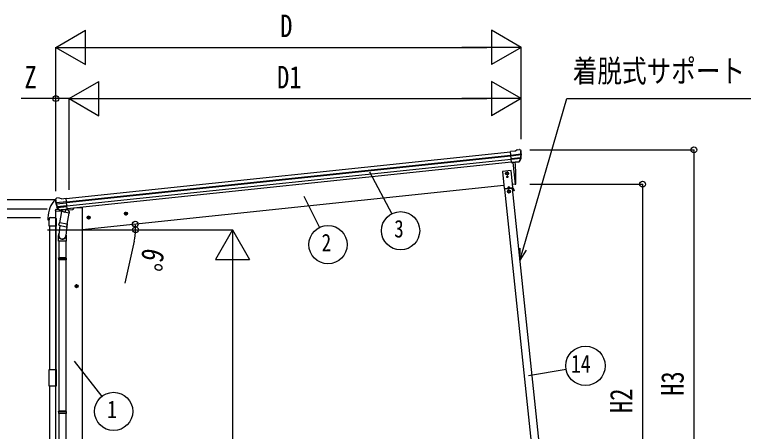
# Model space of a CAD drawing. Units: millimetres, scale not verified. Extents: x -16820 to 16820, y -11880 to 11880.
# Drawn here: x -14683 to -10415, y -5253 to -2815 of the extents above; entities that cross this region are included whole.
import ezdxf
from ezdxf.enums import TextEntityAlignment as Align

# ---------------------------------------------------------------- set-up
doc = ezdxf.new("R2010")
doc.units = ezdxf.units.MM
doc.header["$LTSCALE"] = 60
for name, color, linetype in [('0-4_YKK_13', 4, 'Continuous'), ('0-5_YKK_A1', 4, 'Continuous'), ('0-6_YKK_D', 6, 'Continuous')]:
    doc.layers.add(name, color=color, linetype=linetype)
doc.styles.add('ＭＳ ゴシック', font='')
doc.styles.get('ＭＳ ゴシック').set_extended_font_data('MS Gothic')

msp = doc.modelspace()

# ---------------------------------------------------------------- linework, layer by layer
at = {"layer": '0-4_YKK_13'}
for p, q in [((-11753.04, -3612.93), (-11779.56, -3615.71)), ((-11772.78, -3680.27), (-11779.56, -3615.71)), ((-11726.72, -3604.13), (-11726.73, -3604.13)), ((-11723.06, -3605.22), (-11723.06, -3605.21)), ((-11723.06, -3605.22), (-11718.74, -3608.71)), ((-11718.74, -3608.71), (-11717.88, -3609.41)), ((-11716.49, -3613.11), (-11716.8, -3611.26)), ((-11777.41, -3636.24), (-11717.67, -3629.97)), ((-11717.19, -3635.83), (-11776.79, -3642.1)), ((-11718.03, -3652.59), (-11775.06, -3658.58)), ((-11719.41, -3657.25), (-11774.59, -3663.05)), ((-11727.97, -3673.83), (-11718.53, -3655.53)), ((-11726.92, -3674.26), (-11716.8, -3656)), ((-11729.43, -3675.48), (-11772.8, -3680.04)), ((-11772.78, -3680.27), (-11762.83, -3679.22)), ((-11765.9, -3679.54), (-11752.51, -3806.93)), ((-11762.83, -3679.22), (-11762.56, -3679.29)), ((-11762.56, -3679.29), (-11737.23, -3676.62)), ((-11737.23, -3676.62), (-11736.98, -3676.5)), ((-11736.98, -3676.5), (-11729.28, -3675.7)), ((-11798.44, -3763.87), (-11799.26, -3763.87)), ((-11795.98, -3764.69), (-11795.16, -3764.69)), ((-11768.01, -3831.59), (-11811.77, -3836.19)), ((-11767.15, -3828.48), (-11810.6, -3833.05)), ((-11810.28, -3836.03), (-11810.6, -3833.05)), ((-11795.86, -3834.52), (-11796.18, -3831.54)), ((-11795.91, -3834.02), (-11783.98, -3832.77)), ((-11791.3, -3820.5), (-11795.28, -3829.43)), ((-11791.3, -3820.5), (-11785.56, -3828.41)), ((-11783.93, -3833.26), (-11784.24, -3830.28)), ((-11769.51, -3831.75), (-11769.82, -3828.77)), ((-11769.56, -3831.25), (-11766.89, -3830.97)), ((-11756.19, -3843.36), (-11764.27, -3829.92)), ((-11760.91, -3840.37), (-11758.77, -3839.08)), ((-11752.51, -3806.93), (-11750.45, -3806.65)), ((-14443.55, -3899.73), (-14443.63, -3897.86)), ((-14442.26, -3894.97), (-14442.96, -3895.83)), ((-14438.77, -3890.65), (-14442.26, -3894.97)), ((-14379.16, -3909.7), (-14438.89, -3915.98)), ((-14438.77, -3890.65), (-14438.76, -3890.64)), ((-14438.14, -3921.82), (-14378.54, -3915.55)), ((-14435.41, -3888.82), (-14435.4, -3888.82)), ((-14407.83, -3891.96), (-14381.31, -3889.17)), ((-14374.53, -3953.72), (-14381.31, -3889.17)), ((-14443.26, -3958.32), (-14444.16, -3965.16)), ((-14444.16, -3965.16), (-14410.43, -3961.61)), ((-14423.75, -3953.96), (-14440.6, -3955.73)), ((-14420.63, -3957.38), (-14434.33, -3941.62)), ((-14433.84, -3938.03), (-14376.81, -3932.04)), ((-14419.69, -3956.74), (-14432.74, -3940.8)), ((-14431.51, -3942.3), (-14376.34, -3936.5)), ((-14407.2, -3966.66), (-14420.55, -4032.32)), ((-14410.33, -3957.49), (-14418.02, -3958.29)), ((-14417.93, -3958.06), (-14374.55, -3953.5)), ((-14417.18, -3958.3), (-14415.61, -3958.13)), ((-14415.61, -3958.13), (-14378.07, -3954.19)), ((-14413.82, -3958.6), (-14413.97, -3959.33)), ((-14413.36, -3960.46), (-14388.6, -3970.21)), ((-14410.06, -3957.55), (-14410.33, -3957.49)), ((-14384.73, -3954.89), (-14410.06, -3957.55)), ((-14362.32, -3975.79), (-14407.2, -3966.66)), ((-14405.02, -3963.74), (-14405.68, -3966.97)), ((-14384.21, -3955.22), (-14387.13, -3969.57)), ((-14384.47, -3954.77), (-14384.73, -3954.89)), ((-14374.53, -3953.72), (-14384.47, -3954.77)), ((-14378.07, -3954.19), (-14376.51, -3954.02)), ((-14374.69, -3952.14), (-14373.77, -3952.33)), ((-14373.77, -3952.33), (-14362.57, -3969.25)), ((-14370.41, -3957.4), (-14341.14, -3954.33)), ((-14336.28, -3946.78), (-14336.71, -3950.01)), ((-14487.52, -4003.2), (-14487.52, -4014.95)), ((-14480.25, -4008.19), (-14480.25, -4014.95)), ((-14480.01, -4051.68), (-14480.01, -4007.98)), ((-14474.51, -4002.48), (-14445.51, -4002.48)), ((-14474.25, -4002.19), (-14441.01, -4002.19)), ((-14440.01, -4007.98), (-14440.01, -4051.68)), ((-14375.67, -4041.45), (-14362.32, -3975.79)), ((-14362.57, -3969.25), (-14363.83, -3975.48)), ((-14487.02, -4015.45), (-14480.75, -4015.45)), ((-14440.01, -4051.68), (-14480.01, -4051.68)), ((-14418.15, -4047.6), (-14423.7, -4103.33)), ((-14423.03, -4044.56), (-14420.54, -4032.32)), ((-14422.82, -4045.96), (-14422.82, -4045.96)), ((-14421.48, -4046.92), (-14380.52, -4055.26)), ((-14375.67, -4041.45), (-14420.55, -4032.32)), ((-14375.24, -4039.31), (-14381.89, -4107.05)), ((-14375.69, -4041.44), (-14378.22, -4053.92)), ((-14425.86, -4140.49), (-14425.86, -4106.13)), ((-14379.86, -4105.83), (-14379.86, -4140.49)), ((-14379.86, -4140.49), (-14425.86, -4140.49)), ((-14423.86, -4140.49), (-14423.86, -4237.23)), ((-14381.86, -4140.49), (-14381.86, -4237.23)), ((-14425.86, -4239.23), (-14424.86, -4237.23)), ((-14379.86, -4239.23), (-14425.86, -4239.23)), ((-14379.86, -4247.23), (-14425.86, -4247.23)), ((-14380.86, -4237.23), (-14424.86, -4237.23)), ((-14380.86, -4249.23), (-14424.86, -4249.23)), ((-14423.86, -4249.23), (-14423.86, -5135.42)), ((-14381.86, -4249.23), (-14381.86, -5135.42)), ((-14379.86, -4239.23), (-14380.86, -4237.23)), ((-14379.86, -4247.23), (-14380.86, -4249.23)), ((-14379.86, -4239.23), (-14379.86, -4247.23)), ((-14425.86, -5137.42), (-14424.86, -5135.42)), ((-14379.86, -5137.42), (-14425.86, -5137.42)), ((-14379.86, -5145.42), (-14425.86, -5145.42)), ((-14380.86, -5135.42), (-14424.86, -5135.42)), ((-14380.86, -5147.42), (-14424.86, -5147.42)), ((-14423.86, -5147.42), (-14423.86, -6033.61)), ((-14381.86, -5147.42), (-14381.86, -6033.61)), ((-14379.86, -5137.42), (-14380.86, -5135.42)), ((-14379.86, -5145.42), (-14380.86, -5147.42)), ((-14379.86, -5137.42), (-14379.86, -5145.42))]:
    msp.add_line(p, q, dxfattribs=at)
for points in [[(-11753.04, -3612.93), (-11741.44, -3605.96), (-11741.44, -3605.96)], [(-11740.21, -3605.55), (-11740.21, -3605.55), (-11726.73, -3604.13)], [(-11799.26, -3763.87), (-11799.26, -3764.69), (-11798.44, -3764.69)], [(-11796.8, -3763.05), (-11796.8, -3762.23), (-11797.62, -3762.23), (-11797.62, -3763.05)], [(-11797.62, -3765.51), (-11797.62, -3766.33), (-11796.8, -3766.33), (-11796.8, -3765.51)], [(-11795.16, -3764.69), (-11795.16, -3763.87), (-11795.98, -3763.87)], [(-11756.19, -3843.36), (-11758.34, -3844.65), (-11766.41, -3831.21)], [(-14421.92, -3887.4), (-14421.92, -3887.4), (-14435.4, -3888.82)], [(-14407.83, -3891.96), (-14420.63, -3887.55), (-14420.63, -3887.55)], [(-14425.86, -4239.23), (-14425.86, -4247.23), (-14424.86, -4249.23)], [(-14425.86, -5137.42), (-14425.86, -5145.42), (-14424.86, -5147.42)]]:
    msp.add_lwpolyline(points, dxfattribs=at)
for points in [[(-11765.55, -3826.31), (-11776.01, -3726.85), (-11825.73, -3732.08), (-11815.28, -3831.53)], [(-11799.43, -3736.88), (-11805.87, -3740.75), (-11805.74, -3748.25), (-11799.17, -3751.89), (-11792.74, -3748.02), (-11792.87, -3740.52)], [(-11788.35, -3842.3), (-11794.79, -3846.17), (-11794.66, -3853.67), (-11788.09, -3857.31), (-11781.66, -3853.44), (-11781.79, -3845.94)], [(-14480.01, -4890.68), (-14440.01, -4890.68), (-14440.01, -4988.68), (-14480.01, -4988.68)]]:
    msp.add_lwpolyline(points, close=True, dxfattribs=at)
for centre, radius in [((-11799.3, -3744.38), 8.5), ((-11799.3, -3744.38), 7.7), ((-11799.3, -3744.38), 6.5), ((-11799.3, -3744.38), 6.5), ((-11799.3, -3744.38), 6.5), ((-11797.21, -3764.28), 3.75), ((-11788.22, -3849.8), 8.5), ((-11788.22, -3849.8), 7.7), ((-11788.22, -3849.8), 6.5)]:
    msp.add_circle(centre, radius, dxfattribs=at)
for centre, radius, start, end in [((-11739.9, -3608.53), 3, 96.02369, 120.97631), ((-11726.21, -3609.1), 5, 51.04426, 95.95574), ((-11910.05, -3634.76), 192.44, 1.4271, 6.57578), ((-11917.38, -3634.22), 202, 354.13916, 6), ((-11721.19, -3654.15), 3, 332.69111, 354.20009), ((-11917.38, -3634.22), 200.2, 354.20009, 359.53883), ((-11672.4, -3627.85), 45.32, 182.67122, 185.64518), ((-11717, -3637.17), 1.35, 95.1605, 97.91927), ((-11714.4, -3635.61), 2.74, 179.02151, 184.43412), ((-11719.42, -3654.54), 3, 331, 354.13916), ((-12647.11, -3766.73), 900, 357.63919, 5.64987), ((-11729.54, -3672.8), 2.99, 285.2717, 331.00739), ((-11798.44, -3763.05), 0.82, 270, 0), ((-11798.44, -3765.51), 0.82, 0, 90), ((-11795.98, -3763.05), 0.82, 180, 270), ((-11795.98, -3765.51), 0.82, 90, 180), ((-11766.84, -3831.47), 3, 31, 96), ((-11766.84, -3831.47), 0.5, 31, 96), ((-11750.87, -3803.67), 3, 278, 357.63919), ((-14335.26, -4003.2), 152.26, 135.14293, 180), ((-14242.66, -3878.62), 202, 186, 197.86084), ((-14438.77, -3901.17), 6.95, 124.22857, 129.45641), ((-14249.72, -3880.67), 192.44, 185.42422, 190.5729), ((-14483.62, -3923.32), 45.32, 6.35482, 9.32878), ((-14434.88, -3893.79), 5, 96.04426, 140.95574), ((-14440.92, -3922.18), 2.74, 7.56588, 12.97849), ((-14438.05, -3923.17), 1.35, 94.08073, 96.8395), ((-14242.66, -3878.62), 200.2, 192.46117, 197.79991), ((-14421.61, -3890.39), 3, 71.02369, 95.97631), ((-14440.29, -3958.71), 3, 96, 172.5), ((-14432.07, -3939.65), 3, 197.86084, 221), ((-14430.42, -3938.9), 3, 197.79991, 219.30889), ((-14418.37, -3955.41), 2.99, 220.99261, 266.7283), ((-14417.23, -3957.8), 0.5, 240.73754, 276), ((-14414.31, -3958.5), 0.5, 348.5, 96), ((-14412.99, -3959.53), 1, 168.5, 248.5), ((-14383.63, -3955.38), 0.604, 93.09842, 164.70595), ((-14376.56, -3953.53), 0.5, 276, 311.26246), ((-14341.67, -3949.36), 5, 276, 352.5), ((-14474.25, -4008.19), 6, 90, 180), ((-14474.51, -4007.98), 5.5, 90, 180), ((-14445.51, -4007.98), 5.5, 0, 90), ((-14388.13, -3969.29), 1.03, 242.53897, 344.46569), ((-14487.02, -4014.95), 0.5, 180, 270), ((-14480.75, -4014.95), 0.5, 270, 0), ((-14421.13, -4044.99), 1.95, 167.54017, 209.97766), ((-14421.09, -4044.96), 2, 209.90962, 258.5), ((-14380.12, -4053.3), 2, 258.5, 341.96843), ((-14395.86, -4106.13), 30, 177.45142, 180)]:
    msp.add_arc(centre, radius, start, end, dxfattribs=at)
for centre, major_axis, ratio, start_param, end_param in [((-11718.75, -3612.71), (-0.87, 5.91), 0.020485, 0.671432, 1.5691306), ((-11724.15, -3608.2), (5.88, -1.31), 0.24881, 0.460585, 0.4641038), ((-11719.77, -3611.74), (-2.34, 1.9), 0.995767, 3.9859716, 4.712389), ((-11915.08, -3656.17), (-20.92, 199.05), 0.994373, 4.7113789, 4.7277536), ((-11729.74, -3672.5), (-0.11, 3), 0.642905, 3.2459383, 4.203928), ((-11729.6, -3672.71), (1.66, -2.51), 0.997631, 5.8041905, 5.8929484), ((-11729.68, -3672.6), (3.53, -2.11), 0.650902, 5.2561448, 5.3289554), ((-11727.31, -3672.25), (1.08, 3.13), 0.040856, 2.1135035, 2.1416249), ((-14440.63, -3897.72), (1.9, 2.34), 0.995767, 1.5707963, 2.2972137), ((-14437.08, -3893.34), (-5.48, -2.51), 0.24881, 5.8190815, 5.8226003), ((-14441.42, -3898.88), (-0.38, 5.97), 0.020485, 4.7140547, 5.6117533), ((-14240.35, -3900.57), (-20.92, 199.05), 0.994373, 1.5554317, 1.5718064), ((-14420.67, -3955.33), (-1.71, 2.84), 0.040856, 4.1415604, 4.1696818), ((-14418.24, -3955.08), (-0.51, 2.96), 0.642905, 2.0792573, 3.037247), ((-14418.28, -3955.18), (-3.02, -2.79), 0.650902, 0.9542299, 1.0270405), ((-14418.33, -3955.3), (-1.1, -2.8), 0.997631, 0.3902369, 0.4789948), ((-14402.86, -4105.83), (23, 0), 0.996195, 2.621936, 6.6074797), ((-14402.86, -4105.83), (21, 0), 0.996195, 3.0215498, 6.2247991)]:
    msp.add_ellipse(centre, major_axis=major_axis, ratio=ratio, start_param=start_param, end_param=end_param, dxfattribs=at)
at = {"layer": '0-5_YKK_A1'}
for p, q in [((-14381.1, -3891.16), (-11779.35, -3617.71)), ((-14379.12, -3910.05), (-11777.37, -3636.6)), ((-14378.69, -3914.23), (-11776.93, -3640.78)), ((-14376.59, -3934.09), (-11774.84, -3660.64)), ((-11773.08, -3677.38), (-14374.83, -3950.83)), ((-11765.9, -3679.54), (-11752.51, -3806.93)), ((-11817.15, -3813.73), (-14286.01, -4073.22)), ((-11644.53, -5427.43), (-11811.77, -3836.19)), ((-11600.77, -5422.83), (-11768.01, -3831.59)), ((-11752.51, -3806.93), (-11767.43, -3808.5)), ((-14441.01, -6823.16), (-14441.01, -3964.82)), ((-14239.35, -4000.94), (-14259.24, -4003.03)), ((-14250.08, -3994.52), (-14256.15, -3998.94)), ((-14256.15, -3998.94), (-14255.37, -4006.4)), ((-14255.37, -4006.4), (-14248.51, -4009.45)), ((-14248.25, -4011.93), (-14250.34, -3992.04)), ((-14243.22, -3997.58), (-14250.08, -3994.52)), ((-14020.56, -3977.95), (-14040.45, -3980.04)), ((-14031.29, -3971.53), (-14037.36, -3975.94)), ((-14037.36, -3975.94), (-14036.57, -3983.4)), ((-14036.57, -3983.4), (-14029.72, -3986.46)), ((-14029.46, -3988.94), (-14031.55, -3969.05)), ((-14024.43, -3974.58), (-14031.29, -3971.53)), ((-14479.01, -4051.68), (-14479.01, -4890.68)), ((-14441.01, -4051.68), (-14441.01, -4890.68)), ((-14319.51, -4395.21), (-14326.01, -4398.96)), ((-14319.51, -4412.71), (-14319.51, -4392.71)), ((-14313.01, -4398.96), (-14319.51, -4395.21)), ((-14309.51, -4402.71), (-14329.51, -4402.71)), ((-14326.01, -4398.96), (-14326.01, -4406.47)), ((-14326.01, -4406.47), (-14319.51, -4410.22)), ((-14479.01, -4988.68), (-14479.01, -6027.68)), ((-14441.01, -6027.68), (-14441.01, -4988.68))]:
    msp.add_line(p, q, dxfattribs=at)
for points in [[(-14285.51, -6823.16), (-14285.51, -3944.16), (-14305.51, -3944.16), (-14336.37, -3947.41)], [(-14248.51, -4009.45), (-14242.44, -4005.04), (-14243.22, -3997.58)], [(-14029.72, -3986.46), (-14023.64, -3982.04), (-14024.43, -3974.58)], [(-14319.51, -4410.22), (-14313.01, -4406.47), (-14313.01, -4398.96)]]:
    msp.add_lwpolyline(points, dxfattribs=at)
for centre, radius in [((-14249.3, -4001.99), 8.5), ((-14249.3, -4001.99), 7.7), ((-14249.3, -4001.99), 6.5), ((-14030.5, -3978.99), 8.5), ((-14030.5, -3978.99), 7.7), ((-14030.5, -3978.99), 6.5), ((-14319.51, -4402.71), 8.5), ((-14319.51, -4402.71), 7.7), ((-14319.51, -4402.71), 6.5)]:
    msp.add_circle(centre, radius, dxfattribs=at)
at = {"layer": '0-6_YKK_D'}
for p, q in [((-14441.51, -3006.11), (-14268.31, -2906.11)), ((-14268.31, -3106.11), (-14268.31, -2906.11)), ((-11717.46, -3006.11), (-11890.67, -2906.11)), ((-11890.67, -2906.11), (-11890.67, -3106.11)), ((-14441.51, -3837.18), (-14441.51, -3005.11)), ((-14441.51, -3006.11), (-14268.31, -3106.11)), ((-14441.51, -3006.11), (-14095.1, -3006.11)), ((-14241.51, -3006.11), (-11917.46, -3006.11)), ((-11717.46, -3006.11), (-12063.87, -3006.11)), ((-11717.46, -3006.11), (-11890.67, -3106.11)), ((-11717.46, -3543.29), (-11717.46, -3005.11)), ((-14363.26, -3306.11), (-14190.06, -3206.11)), ((-14190.06, -3406.11), (-14190.06, -3206.11)), ((-11717.46, -3306.11), (-11890.67, -3206.11)), ((-11890.67, -3206.11), (-11890.67, -3406.11)), ((-14441.01, -3847.19), (-14441.01, -3305.11)), ((-14363.26, -3839.01), (-14363.26, -3305.11)), ((-14363.26, -3839.01), (-14363.26, -3305.11)), ((-14363.26, -3306.11), (-14190.06, -3406.11)), ((-14363.26, -3306.11), (-14016.85, -3306.11)), ((-14163.26, -3306.11), (-11917.46, -3306.11)), ((-11717.46, -3306.11), (-12063.87, -3306.11)), ((-11717.46, -3306.11), (-11890.67, -3406.11)), ((-11717.46, -3542.29), (-11717.46, -3305.11)), ((-11665.63, -3606.11), (-10704.26, -3606.11)), ((-10705.26, -3606.11), (-10705.26, -6273.16)), ((-12604.66, -3733.46), (-12474.73, -3980.14)), ((-11666.63, -3806.93), (-11004.26, -3806.93)), ((-11005.26, -3806.93), (-11005.26, -6273.16)), ((-12989.87, -3877.7), (-12897.96, -4060.26)), ((-14441.03, -3897.35), (-14964.26, -3897.35)), ((-14491.51, -3953.68), (-15264.26, -3953.68)), ((-14530.21, -4003.18), (-14964.26, -4003.18)), ((-14530.21, -4003.18), (-14964.26, -4003.18)), ((-14489.51, -4073.16), (-13405.38, -4073.16)), ((-14211.65, -4073.22), (-13973.39, -4073.22)), ((-13406.38, -4073.16), (-13506.38, -4246.37)), ((-13406.38, -4073.16), (-13306.38, -4246.37)), ((-13406.38, -4073.16), (-13406.38, -4419.57)), ((-13981.81, -4140.81), (-14036.3, -4386.03)), ((-13506.38, -4246.37), (-13306.38, -4246.37)), ((-13406.38, -4273.16), (-13406.38, -6073.16)), ((-14333.16, -4842.49), (-14171.79, -5048.12)), ((-11672.68, -4924.99), (-11453.78, -4888.37))]:
    msp.add_line(p, q, dxfattribs=at)
for points in [[(-14363.26, -3306.11), (-14441.01, -3306.11), (-14645.01, -3306.11)], [(-11723.83, -4251.98), (-11704.92, -4186.67), (-11449.95, -3306.11), (-10260.51, -3306.11)], [(-11687.42, -4191.73), (-11723.83, -4251.98), (-11722.42, -4181.6)]]:
    msp.add_lwpolyline(points, dxfattribs=at)
for centre, radius in [((-14441.01, -3306.11), 17), ((-10705.26, -3606.11), 17), ((-11005.26, -3806.93), 17), ((-12422.53, -4079.24), 112), ((-13976.1, -4040.64), 17), ((-12847.6, -4160.3), 112), ((-13974.39, -4073.22), 17), ((-11340.16, -4869.36), 115.2), ((-14102.64, -5136.23), 112)]:
    msp.add_circle(centre, radius, dxfattribs=at)
for start, end in [(0, 6), (347.47227, 0)]:
    msp.add_arc((-14286.01, -4073.22), 311.62, start, end, dxfattribs=at)

# ---------------------------------------------------------------- texts
at = {"layer": '0-6_YKK_D', "style": 'ＭＳ ゴシック', "width": 0.8}
for s, height, p in [('D', 132, (-13127.49, -2986.11)), ('着脱式サポート', 132, (-11414.14, -3250.16)), ('Z', 132, (-14625.01, -3286.11)), ('D1', 132, (-13145.96, -3286.11)), ('3', 102.6, (-12459.87, -4149.24)), ('2', 102.6, (-12884.94, -4230.3)), ('14', 105.6, (-11424.64, -4941.36)), ('1', 102.6, (-14139.98, -5206.23))]:
    msp.add_text(s, height=height, dxfattribs=at).set_placement(p, align=Align.BOTTOM_LEFT)
for s, rotation, p in [('6°', 257.472, (-13966.63, -4164.67)), ('H3', 90, (-10725.26, -5045.24)), ('H2', 90, (-11025.26, -5145.65))]:
    msp.add_text(s, height=132, rotation=rotation, dxfattribs=at).set_placement(p, align=Align.BOTTOM_LEFT)

doc.saveas('drawing.dxf')
